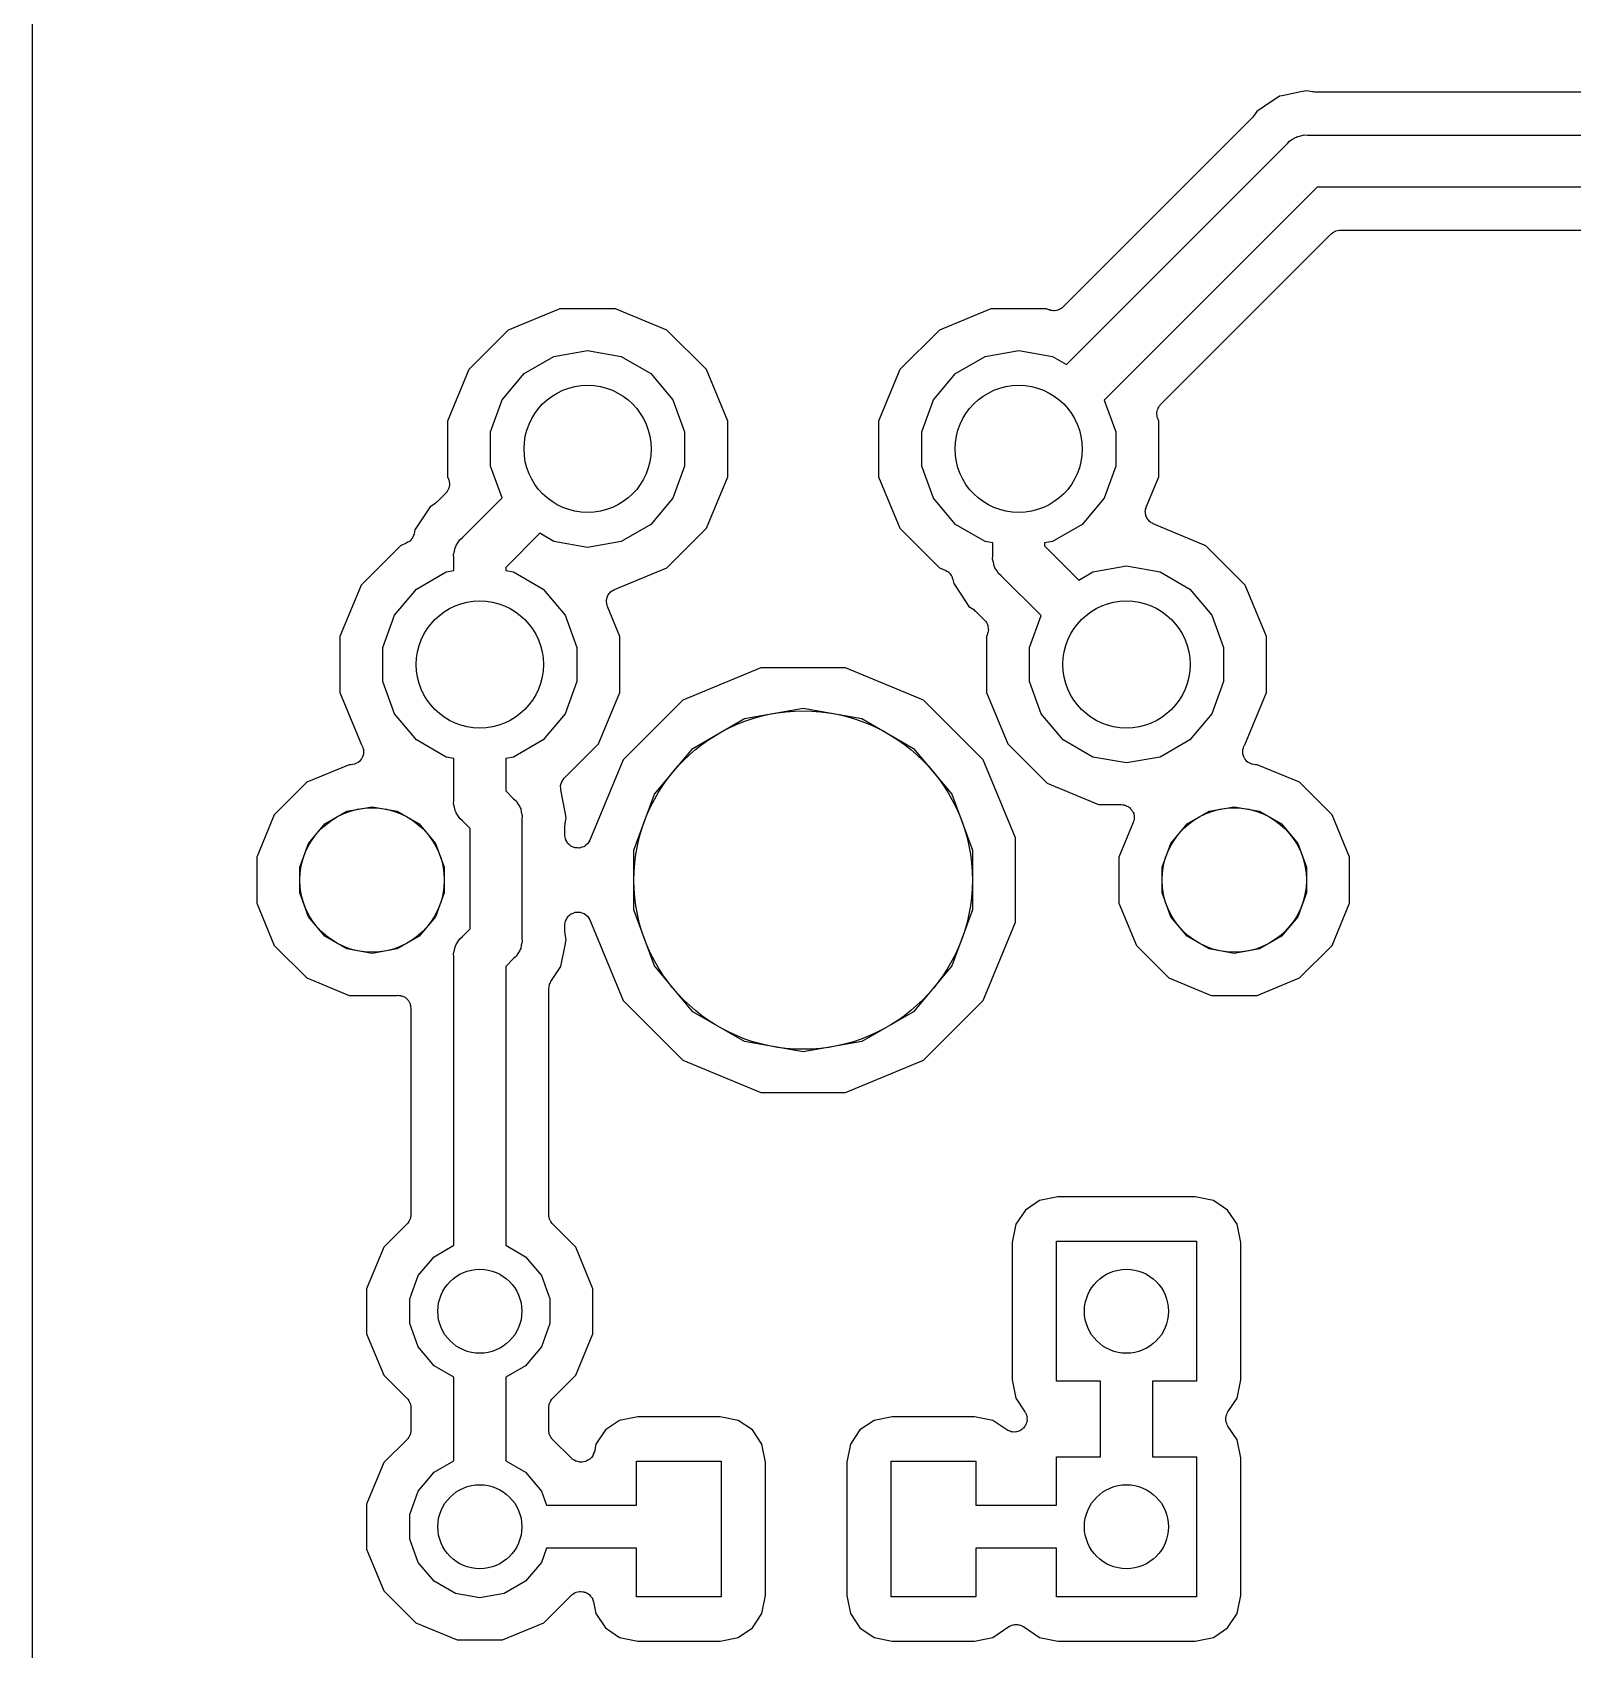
# Model space of a CAD drawing. Extents: x 24 to 196, y -189 to -31.
# Drawn here: x 63.31 to 81.46, y -93.23 to -74.17 of the extents above; entities that cross this region are included whole.
import ezdxf

# ---------------------------------------------------------------- set-up
doc = ezdxf.new("R2010")
doc.units = 0
doc.header["$MEASUREMENT"] = 0
doc.layers.add('BLACK', color=7, linetype='CONTINUOUS')

msp = doc.modelspace()

# ---------------------------------------------------------------- linework, layer by layer
at = {"layer": 'BLACK', "linetype": 'CONTINUOUS'}
for p, q in [((63.3095, -119.277), (63.3095, -51.7269)), ((78.2581, -74.8763), (78.0352, -74.9206)), ((78.3234, -74.8633), (78.2581, -74.8763)), ((78.2581, -74.8763), (78.2581, -74.8763)), ((78.3888, -74.8763), (78.3234, -74.8633)), ((78.4037, -74.8766), (78.3888, -74.8763)), ((78.4185, -74.8792), (78.4037, -74.8766)), ((96.9559, -74.8792), (78.4185, -74.8792)), ((77.825, -75.0475), (77.7374, -75.106)), ((78.0063, -74.9264), (77.825, -75.0475)), ((78.0352, -74.9206), (78.0063, -74.9264)), ((78.0352, -74.9206), (78.0352, -74.9206)), ((77.6815, -75.1845), (75.4554, -77.4106)), ((77.6901, -75.1722), (77.6815, -75.1845)), ((77.7004, -75.1614), (77.6901, -75.1722)), ((77.7374, -75.106), (77.7004, -75.1614)), ((78.0985, -75.4859), (78.1245, -75.4549)), ((78.1245, -75.4549), (78.1595, -75.4347)), ((78.1595, -75.4347), (78.1926, -75.4115)), ((78.1926, -75.4115), (78.2058, -75.408)), ((78.2058, -75.408), (78.2176, -75.4012)), ((78.2176, -75.4012), (78.2574, -75.3941)), ((78.2574, -75.3941), (78.2965, -75.3837)), ((78.2965, -75.3837), (78.3367, -75.3872)), ((78.3367, -75.3872), (97.2294, -75.3872)), ((75.496, -78.0884), (78.0985, -75.4859)), ((78.4497, -75.9968), (75.9393, -78.5072)), ((96.6198, -75.9968), (78.4497, -75.9968)), ((76.6048, -78.5601), (78.6155, -76.5494)), ((78.6155, -76.5494), (78.621, -76.5456)), ((78.621, -76.5456), (78.6253, -76.5405)), ((78.6253, -76.5405), (78.6425, -76.5305)), ((78.6425, -76.5305), (78.6588, -76.5191)), ((78.6588, -76.5191), (78.6653, -76.5173)), ((78.6653, -76.5173), (78.6711, -76.514)), ((78.6711, -76.514), (78.6907, -76.5105)), ((78.6907, -76.5105), (78.71, -76.5054)), ((78.71, -76.5054), (78.7166, -76.506)), ((78.7166, -76.506), (78.7232, -76.5048)), ((78.7232, -76.5048), (95.0255, -76.5048)), ((69.5241, -77.4319), (68.9173, -77.6832)), ((70.1809, -77.4319), (69.5241, -77.4319)), ((70.7878, -77.6832), (70.1809, -77.4319)), ((74.6041, -77.4319), (73.9973, -77.6832)), ((75.2609, -77.4319), (74.6041, -77.4319)), ((75.2893, -77.4436), (75.2609, -77.4319)), ((75.2991, -77.4458), (75.2893, -77.4436)), ((75.3082, -77.45), (75.2991, -77.4458)), ((75.3247, -77.4515), (75.3082, -77.45)), ((75.341, -77.4551), (75.3247, -77.4515)), ((75.3509, -77.4538), (75.341, -77.4551)), ((75.3609, -77.4547), (75.3509, -77.4538)), ((75.3769, -77.4504), (75.3609, -77.4547)), ((75.3934, -77.4482), (75.3769, -77.4504)), ((75.4023, -77.4436), (75.3934, -77.4482)), ((75.412, -77.441), (75.4023, -77.4436)), ((75.4256, -77.4314), (75.412, -77.441)), ((75.4404, -77.4237), (75.4256, -77.4314)), ((75.4472, -77.4164), (75.4404, -77.4237)), ((75.4554, -77.4106), (75.4472, -77.4164)), ((68.9173, -77.6832), (68.4529, -78.1477)), ((71.2522, -78.1477), (70.7878, -77.6832)), ((73.9973, -77.6832), (73.5329, -78.1477)), ((69.4556, -77.9923), (69.8525, -77.9223)), ((69.8525, -77.9223), (70.2495, -77.9923)), ((74.5356, -77.9923), (74.9325, -77.9223)), ((74.9325, -77.9223), (75.3295, -77.9923)), ((69.1065, -78.1938), (69.4556, -77.9923)), ((70.2495, -77.9923), (70.5986, -78.1938)), ((74.1865, -78.1938), (74.5356, -77.9923)), ((75.3295, -77.9923), (75.496, -78.0884)), ((68.4529, -78.1477), (68.2015, -78.7545)), ((68.8474, -78.5026), (69.1065, -78.1938)), ((70.5986, -78.1938), (70.8577, -78.5026)), ((71.5035, -78.7545), (71.2522, -78.1477)), ((73.5329, -78.1477), (73.2815, -78.7545)), ((73.9274, -78.5026), (74.1865, -78.1938)), ((68.7095, -78.8814), (68.8474, -78.5026)), ((70.8577, -78.5026), (70.9955, -78.8814)), ((73.7895, -78.8814), (73.9274, -78.5026)), ((75.9393, -78.5072), (76.0755, -78.8814)), ((76.5603, -78.6745), (76.5617, -78.6645)), ((76.5639, -78.6907), (76.5603, -78.6745)), ((76.5608, -78.6546), (76.5651, -78.6385)), ((76.5617, -78.6645), (76.5608, -78.6546)), ((76.5654, -78.7073), (76.5639, -78.6907)), ((76.5651, -78.6385), (76.5673, -78.622)), ((76.5673, -78.622), (76.5719, -78.6131)), ((76.5719, -78.6131), (76.5745, -78.6034)), ((76.5745, -78.6034), (76.584, -78.5898)), ((76.584, -78.5898), (76.5917, -78.5751)), ((76.5917, -78.5751), (76.5991, -78.5683)), ((76.5991, -78.5683), (76.6048, -78.5601)), ((68.2015, -78.7545), (68.2015, -79.4113)), ((68.7095, -79.2844), (68.7095, -78.8814)), ((70.9955, -78.8814), (70.9955, -79.2844)), ((71.5035, -79.4113), (71.5035, -78.7545)), ((73.2815, -78.7545), (73.2815, -79.4113)), ((73.7895, -79.2844), (73.7895, -78.8814)), ((76.0755, -78.8814), (76.0755, -79.2844)), ((76.5696, -78.7164), (76.5654, -78.7073)), ((76.5718, -78.7262), (76.5696, -78.7164)), ((76.5835, -78.7545), (76.5718, -78.7262)), ((76.5835, -79.4113), (76.5835, -78.7545)), ((68.2015, -79.4113), (68.2133, -79.4396)), ((68.2133, -79.4396), (68.2154, -79.4494)), ((68.2154, -79.4494), (68.2197, -79.4585)), ((68.2197, -79.4585), (68.2211, -79.4751)), ((68.8457, -79.6586), (68.7095, -79.2844)), ((70.9955, -79.2844), (70.8577, -79.6632)), ((71.2522, -80.0181), (71.5035, -79.4113)), ((73.2815, -79.4113), (73.5329, -80.0181)), ((73.9274, -79.6632), (73.7895, -79.2844)), ((76.0755, -79.2844), (75.9377, -79.6632)), ((76.436, -79.7676), (76.5835, -79.4113)), ((68.1802, -79.6057), (68.075, -79.7109)), ((68.186, -79.5975), (68.1802, -79.6057)), ((68.1934, -79.5907), (68.186, -79.5975)), ((68.2011, -79.576), (68.1934, -79.5907)), ((68.2106, -79.5624), (68.2011, -79.576)), ((68.2132, -79.5527), (68.2106, -79.5624)), ((68.2178, -79.5438), (68.2132, -79.5527)), ((68.22, -79.5273), (68.2178, -79.5438)), ((68.2243, -79.5112), (68.22, -79.5273)), ((68.2211, -79.4751), (68.2247, -79.4913)), ((68.2247, -79.4913), (68.2234, -79.5013)), ((68.2234, -79.5013), (68.2243, -79.5112)), ((67.9595, -79.8223), (67.8169, -80.0358)), ((67.9965, -79.7669), (67.9595, -79.8223)), ((67.9595, -79.8223), (67.9595, -79.8223)), ((68.0519, -79.7299), (67.9965, -79.7669)), ((68.0628, -79.7195), (68.0519, -79.7299)), ((68.075, -79.7109), (68.0628, -79.7195)), ((68.3764, -80.128), (68.8457, -79.6586)), ((70.8577, -79.6632), (70.5986, -79.972)), ((74.1865, -79.972), (73.9274, -79.6632)), ((75.9377, -79.6632), (75.6786, -79.972)), ((76.4245, -79.8193), (76.4274, -79.8063)), ((76.4262, -79.8325), (76.4245, -79.8193)), ((76.4257, -79.8458), (76.4262, -79.8325)), ((76.4297, -79.8585), (76.4257, -79.8458)), ((76.4274, -79.8063), (76.428, -79.7929)), ((76.428, -79.7929), (76.4331, -79.7806)), ((76.4331, -79.7806), (76.436, -79.7676)), ((67.8169, -80.0358), (67.8074, -80.0836)), ((70.5986, -79.972), (70.2495, -80.1735)), ((70.7878, -80.4826), (71.2522, -80.0181)), ((73.5329, -80.0181), (73.9973, -80.4826)), ((74.5356, -80.1735), (74.1865, -79.972)), ((75.6786, -79.972), (75.3295, -80.1735)), ((76.4314, -79.8717), (76.4297, -79.8585)), ((76.4376, -79.8836), (76.4314, -79.8717)), ((76.4416, -79.8963), (76.4376, -79.8836)), ((76.4497, -79.9069), (76.4416, -79.8963)), ((76.4559, -79.9187), (76.4497, -79.9069)), ((76.4657, -79.9277), (76.4559, -79.9187)), ((76.4738, -79.9383), (76.4657, -79.9277)), ((76.485, -79.9454), (76.4738, -79.9383)), ((76.4949, -79.9545), (76.485, -79.9454)), ((76.5072, -79.9596), (76.4949, -79.9545)), ((76.5184, -79.9667), (76.5072, -79.9596)), ((77.1378, -80.2232), (76.5184, -79.9667)), ((67.6473, -80.2232), (67.1829, -80.6877)), ((67.7162, -80.1947), (67.6473, -80.2232)), ((67.7344, -80.1831), (67.7162, -80.1947)), ((67.7533, -80.1728), (67.7344, -80.1831)), ((67.7566, -80.169), (67.7533, -80.1728)), ((67.7609, -80.1663), (67.7566, -80.169)), ((67.774, -80.1492), (67.7609, -80.1663)), ((67.7882, -80.133), (67.774, -80.1492)), ((67.79, -80.1283), (67.7882, -80.133)), ((67.7931, -80.1243), (67.79, -80.1283)), ((67.7996, -80.1037), (67.7931, -80.1243)), ((67.8074, -80.0836), (67.7996, -80.1037)), ((68.2985, -80.2353), (68.302, -80.2221)), ((68.302, -80.2221), (68.3252, -80.189)), ((68.3252, -80.189), (68.3454, -80.154)), ((68.3454, -80.154), (68.3764, -80.128)), ((69.2891, -80.0774), (68.8873, -80.4792)), ((69.4556, -80.1735), (69.2891, -80.0774)), ((69.8525, -80.2435), (69.4556, -80.1735)), ((70.2495, -80.1735), (69.8525, -80.2435)), ((74.6277, -80.1898), (74.5356, -80.1735)), ((74.6277, -80.3396), (74.6277, -80.1898)), ((75.3295, -80.1735), (75.2373, -80.1898)), ((75.2373, -80.1898), (75.2373, -80.2266)), ((75.2373, -80.2266), (75.6391, -80.6284)), ((77.6022, -80.6877), (77.1378, -80.2232)), ((68.2742, -80.3259), (68.2847, -80.2869)), ((68.2777, -80.3662), (68.2742, -80.3259)), ((68.2777, -80.516), (68.2777, -80.3662)), ((68.2847, -80.2869), (68.2917, -80.247)), ((68.2917, -80.247), (68.2985, -80.2353)), ((74.6242, -80.3799), (74.6277, -80.3396)), ((74.6347, -80.4189), (74.6242, -80.3799)), ((67.8365, -80.7338), (68.1856, -80.5323)), ((68.1856, -80.5323), (68.2777, -80.516)), ((68.8873, -80.4792), (68.8873, -80.516)), ((68.8873, -80.516), (68.9795, -80.5323)), ((68.9795, -80.5323), (69.3286, -80.7338)), ((70.1684, -80.7391), (70.7878, -80.4826)), ((73.9973, -80.4826), (74.0662, -80.5111)), ((74.0662, -80.5111), (74.0844, -80.5227)), ((74.0844, -80.5227), (74.1033, -80.533)), ((74.1033, -80.533), (74.1066, -80.5368)), ((74.1066, -80.5368), (74.1109, -80.5395)), ((74.1109, -80.5395), (74.124, -80.5566)), ((74.124, -80.5566), (74.1382, -80.5728)), ((74.1382, -80.5728), (74.14, -80.5775)), ((74.14, -80.5775), (74.1431, -80.5815)), ((74.1431, -80.5815), (74.1496, -80.6021)), ((74.1496, -80.6021), (74.1574, -80.6222)), ((74.6417, -80.4588), (74.6347, -80.4189)), ((74.6485, -80.4705), (74.6417, -80.4588)), ((74.652, -80.4837), (74.6485, -80.4705)), ((74.6752, -80.5168), (74.652, -80.4837)), ((74.6954, -80.5518), (74.6752, -80.5168)), ((74.7264, -80.5778), (74.6954, -80.5518)), ((75.1957, -81.0472), (74.7264, -80.5778)), ((75.6391, -80.6284), (75.8056, -80.5323)), ((75.8056, -80.5323), (76.2025, -80.4623)), ((76.2025, -80.4623), (76.5995, -80.5323)), ((76.5995, -80.5323), (76.9486, -80.7338)), ((67.1829, -80.6877), (66.9315, -81.2945)), ((67.5774, -81.0426), (67.8365, -80.7338)), ((69.3286, -80.7338), (69.5877, -81.0426)), ((70.0916, -80.8095), (70.0997, -80.7989)), ((70.0997, -80.7989), (70.1059, -80.7871)), ((70.1059, -80.7871), (70.1157, -80.7781)), ((70.1157, -80.7781), (70.1238, -80.7675)), ((70.1238, -80.7675), (70.135, -80.7604)), ((70.135, -80.7604), (70.1449, -80.7513)), ((70.1449, -80.7513), (70.1572, -80.7462)), ((70.1572, -80.7462), (70.1684, -80.7391)), ((74.1574, -80.6222), (74.1669, -80.67)), ((74.1669, -80.67), (74.249, -80.7929)), ((74.249, -80.7929), (74.3465, -80.9389)), ((76.9486, -80.7338), (77.2077, -81.0426)), ((77.8535, -81.2945), (77.6022, -80.6877)), ((70.0745, -80.8865), (70.0762, -80.8733)), ((70.0774, -80.8995), (70.0745, -80.8865)), ((70.0757, -80.86), (70.0797, -80.8473)), ((70.0762, -80.8733), (70.0757, -80.86)), ((70.078, -80.9129), (70.0774, -80.8995)), ((70.0831, -80.9252), (70.078, -80.9129)), ((70.0797, -80.8473), (70.0814, -80.8341)), ((70.0814, -80.8341), (70.0876, -80.8222)), ((70.086, -80.9382), (70.0831, -80.9252)), ((70.2335, -81.2945), (70.086, -80.9382)), ((70.0876, -80.8222), (70.0916, -80.8095)), ((74.3465, -80.9389), (74.4019, -80.9759)), ((74.4019, -80.9759), (74.4127, -80.9863)), ((74.4127, -80.9863), (74.425, -80.9949)), ((67.4395, -81.4214), (67.5774, -81.0426)), ((69.5877, -81.0426), (69.7255, -81.4214)), ((74.425, -80.9949), (74.5302, -81.1001)), ((74.5302, -81.1001), (74.536, -81.1083)), ((74.536, -81.1083), (74.5434, -81.1151)), ((74.5434, -81.1151), (74.5511, -81.1298)), ((74.5511, -81.1298), (74.5606, -81.1434)), ((74.5606, -81.1434), (74.5632, -81.1531)), ((74.5632, -81.1531), (74.5678, -81.162)), ((74.5678, -81.162), (74.57, -81.1785)), ((74.57, -81.1785), (74.5743, -81.1946)), ((75.0595, -81.4214), (75.1957, -81.0472)), ((77.2077, -81.0426), (77.3455, -81.4214)), ((66.9315, -81.2945), (66.9315, -81.9513)), ((70.2335, -81.9513), (70.2335, -81.2945)), ((74.5633, -81.2662), (74.5515, -81.2945)), ((74.5515, -81.2945), (74.5515, -81.9513)), ((74.5654, -81.2564), (74.5633, -81.2662)), ((74.5697, -81.2473), (74.5654, -81.2564)), ((74.5711, -81.2307), (74.5697, -81.2473)), ((74.5747, -81.2145), (74.5711, -81.2307)), ((74.5743, -81.1946), (74.5734, -81.2045)), ((74.5734, -81.2045), (74.5747, -81.2145)), ((77.8535, -81.9513), (77.8535, -81.2945)), ((67.4395, -81.8244), (67.4395, -81.4214)), ((69.7255, -81.4214), (69.7255, -81.8244)), ((75.0595, -81.8244), (75.0595, -81.4214)), ((77.3455, -81.4214), (77.3455, -81.8244)), ((71.8949, -81.661), (70.9753, -82.0419)), ((72.8902, -81.661), (71.8949, -81.661)), ((73.8098, -82.0419), (72.8902, -81.661)), ((67.5774, -82.2032), (67.4395, -81.8244)), ((69.7255, -81.8244), (69.5877, -82.2032)), ((75.1974, -82.2032), (75.0595, -81.8244)), ((77.3455, -81.8244), (77.2077, -82.2032)), ((66.9315, -81.9513), (67.1873, -82.5689)), ((69.9822, -82.5581), (70.2335, -81.9513)), ((70.9753, -82.0419), (70.2715, -82.7457)), ((74.5135, -82.7457), (73.8098, -82.0419)), ((74.5515, -81.9513), (74.8029, -82.5581)), ((77.5977, -82.5689), (77.8535, -81.9513)), ((67.8365, -82.512), (67.5774, -82.2032)), ((69.5877, -82.2032), (69.3286, -82.512)), ((71.0911, -82.6119), (71.7001, -82.2603)), ((71.7001, -82.2603), (72.3925, -82.1382)), ((72.3925, -82.1382), (73.085, -82.2603)), ((73.085, -82.2603), (73.694, -82.6119)), ((75.4565, -82.512), (75.1974, -82.2032)), ((77.2077, -82.2032), (76.9486, -82.512)), ((68.1856, -82.7135), (67.8365, -82.512)), ((69.3286, -82.512), (68.9795, -82.7135)), ((75.8056, -82.7135), (75.4565, -82.512)), ((76.9486, -82.512), (76.5995, -82.7135)), ((67.1873, -82.5689), (67.1928, -82.5754)), ((67.1928, -82.5754), (67.1951, -82.5817)), ((67.1951, -82.5817), (67.199, -82.5872)), ((67.199, -82.5872), (67.2041, -82.6064)), ((67.2081, -82.691), (67.1996, -82.7091)), ((67.2041, -82.6064), (67.2109, -82.6251)), ((67.2086, -82.6844), (67.2081, -82.691)), ((67.2109, -82.6781), (67.2086, -82.6844)), ((67.2109, -82.6251), (67.2109, -82.6318)), ((67.2109, -82.6318), (67.2127, -82.6383)), ((67.2127, -82.6383), (67.2109, -82.6581)), ((67.2109, -82.6581), (67.2109, -82.6781)), ((69.5779, -82.9625), (69.9822, -82.5581)), ((70.6391, -83.1506), (71.0911, -82.6119)), ((73.694, -82.6119), (74.1459, -83.1506)), ((74.8029, -82.5581), (75.2673, -83.0226)), ((77.5724, -82.6383), (77.5741, -82.6318)), ((77.5741, -82.6581), (77.5724, -82.6383)), ((77.5741, -82.6251), (77.581, -82.6064)), ((77.5741, -82.6318), (77.5741, -82.6251)), ((77.5741, -82.6781), (77.5741, -82.6581)), ((77.5764, -82.6844), (77.5741, -82.6781)), ((77.577, -82.691), (77.5764, -82.6844)), ((77.5854, -82.7091), (77.577, -82.691)), ((77.581, -82.6064), (77.5861, -82.5872)), ((77.5861, -82.5872), (77.59, -82.5817)), ((77.59, -82.5817), (77.5923, -82.5754)), ((77.5923, -82.5754), (77.5977, -82.5689)), ((67.0422, -82.804), (66.5428, -83.0109)), ((67.0608, -82.804), (67.0422, -82.804)), ((67.0805, -82.8005), (67.0608, -82.804)), ((67.1003, -82.7988), (67.0805, -82.8005)), ((67.1064, -82.796), (67.1003, -82.7988)), ((67.113, -82.7948), (67.1064, -82.796)), ((67.1302, -82.7849), (67.113, -82.7948)), ((67.1483, -82.7764), (67.1302, -82.7849)), ((67.153, -82.7717), (67.1483, -82.7764)), ((67.1588, -82.7683), (67.153, -82.7717)), ((67.1716, -82.7531), (67.1588, -82.7683)), ((67.1857, -82.739), (67.1716, -82.7531)), ((67.1885, -82.7329), (67.1857, -82.739)), ((67.1928, -82.7278), (67.1885, -82.7329)), ((67.1996, -82.7091), (67.1928, -82.7278)), ((68.2777, -82.7298), (68.1856, -82.7135)), ((68.2777, -83.226), (68.2777, -82.7298)), ((68.9795, -82.7135), (68.8873, -82.7298)), ((68.8873, -82.7298), (68.8873, -83.1131)), ((70.2715, -82.7457), (69.879, -83.6932)), ((74.8944, -83.6652), (74.5135, -82.7457)), ((76.2025, -82.7835), (75.8056, -82.7135)), ((76.5995, -82.7135), (76.2025, -82.7835)), ((77.5923, -82.7278), (77.5854, -82.7091)), ((77.5966, -82.7329), (77.5923, -82.7278)), ((77.5994, -82.739), (77.5966, -82.7329)), ((77.6135, -82.7531), (77.5994, -82.739)), ((77.6263, -82.7683), (77.6135, -82.7531)), ((77.6321, -82.7717), (77.6263, -82.7683)), ((77.6368, -82.7764), (77.6321, -82.7717)), ((77.6549, -82.7849), (77.6368, -82.7764)), ((77.6721, -82.7948), (77.6549, -82.7849)), ((77.6787, -82.796), (77.6721, -82.7948)), ((77.6848, -82.7988), (77.6787, -82.796)), ((77.7046, -82.8005), (77.6848, -82.7988)), ((77.7242, -82.804), (77.7046, -82.8005)), ((77.7428, -82.804), (77.7242, -82.804)), ((78.2423, -83.0109), (77.7428, -82.804)), ((66.5428, -83.0109), (66.1605, -83.3931)), ((69.5338, -83.0569), (69.5351, -83.0521)), ((69.5357, -83.0784), (69.5338, -83.0569)), ((69.535, -83.047), (69.5419, -83.0266)), ((69.5351, -83.0521), (69.535, -83.047)), ((69.5361, -83.0999), (69.5357, -83.0784)), ((69.5419, -83.0266), (69.5475, -83.0058)), ((69.5475, -83.0058), (69.5504, -83.0017)), ((69.5504, -83.0017), (69.552, -82.9969)), ((69.552, -82.9969), (69.5655, -82.9801)), ((69.5655, -82.9801), (69.5779, -82.9625)), ((75.2673, -83.0226), (75.8741, -83.2739)), ((78.6246, -83.3931), (78.2423, -83.0109)), ((68.2742, -83.2663), (68.2777, -83.226)), ((68.2847, -83.3054), (68.2742, -83.2663)), ((68.8873, -83.1131), (68.9791, -83.2049)), ((68.9791, -83.2049), (69.0101, -83.2309)), ((69.0101, -83.2309), (69.0304, -83.2659)), ((69.0304, -83.2659), (69.0535, -83.299)), ((69.5888, -83.3645), (69.5361, -83.0999)), ((70.3986, -83.8113), (70.6391, -83.1506)), ((74.1459, -83.1506), (74.3864, -83.8113)), ((75.8741, -83.2739), (76.1418, -83.2739)), ((76.1418, -83.2739), (76.1582, -83.2768)), ((66.1605, -83.3931), (65.9536, -83.8926)), ((66.7572, -83.501), (67.017, -83.351)), ((67.017, -83.351), (67.3125, -83.2989)), ((67.3125, -83.2989), (67.6081, -83.351)), ((67.6081, -83.351), (67.8679, -83.501)), ((68.2917, -83.3452), (68.2847, -83.3054)), ((68.2985, -83.357), (68.2917, -83.3452)), ((68.302, -83.3701), (68.2985, -83.357)), ((68.3252, -83.4033), (68.302, -83.3701)), ((68.3454, -83.4383), (68.3252, -83.4033)), ((68.3764, -83.4643), (68.3454, -83.4383)), ((68.4682, -83.5561), (68.3764, -83.4643)), ((69.0535, -83.299), (69.0571, -83.3122)), ((69.0571, -83.3122), (69.0639, -83.324)), ((69.0639, -83.324), (69.0709, -83.3638)), ((69.0709, -83.3638), (69.0814, -83.4029)), ((69.0814, -83.4029), (69.0778, -83.4431)), ((69.0778, -83.4431), (69.0778, -84.8506)), ((69.6018, -83.4298), (69.5888, -83.3645)), ((69.5888, -83.3645), (69.5888, -83.3645)), ((69.5888, -83.4952), (69.6018, -83.4298)), ((76.1582, -83.2768), (76.1748, -83.2775)), ((76.1748, -83.2775), (76.1841, -83.2814)), ((76.1841, -83.2814), (76.194, -83.2831)), ((76.194, -83.2831), (76.2084, -83.2914)), ((76.2084, -83.2914), (76.2237, -83.2978)), ((76.2237, -83.2978), (76.2311, -83.3045)), ((76.2311, -83.3045), (76.2398, -83.3096)), ((76.2398, -83.3096), (76.2505, -83.3223)), ((76.2505, -83.3223), (76.2627, -83.3335)), ((76.2627, -83.3335), (76.2674, -83.3424)), ((76.2674, -83.3424), (76.2738, -83.3501)), ((76.2738, -83.3501), (76.2795, -83.3657)), ((76.2795, -83.3657), (76.2872, -83.3805)), ((76.2919, -83.4528), (76.2862, -83.4684)), ((76.2872, -83.3805), (76.2885, -83.3904)), ((76.2885, -83.3904), (76.2919, -83.3998)), ((76.2919, -83.3998), (76.2919, -83.4165)), ((76.2919, -83.4165), (76.2941, -83.4329)), ((76.2941, -83.4329), (76.2919, -83.4427)), ((76.2919, -83.4427), (76.2919, -83.4528)), ((76.9172, -83.501), (77.177, -83.351)), ((77.177, -83.351), (77.4725, -83.2989)), ((77.4725, -83.2989), (77.7681, -83.351)), ((77.7681, -83.351), (78.0279, -83.501)), ((78.8314, -83.8926), (78.6246, -83.3931)), ((66.5643, -83.7309), (66.7572, -83.501)), ((67.8679, -83.501), (68.0608, -83.7309)), ((68.4682, -84.7377), (68.4682, -83.5561)), ((69.5858, -83.5249), (69.5884, -83.5101)), ((69.5858, -83.6349), (69.5858, -83.5249)), ((69.5899, -83.6578), (69.5858, -83.6349)), ((69.5884, -83.5101), (69.5888, -83.4952)), ((76.2826, -83.4846), (76.1136, -83.8926)), ((76.2862, -83.4684), (76.2826, -83.4846)), ((76.7243, -83.7309), (76.9172, -83.501)), ((78.0279, -83.501), (78.2208, -83.7309)), ((66.4616, -84.0129), (66.5643, -83.7309)), ((68.0608, -83.7309), (68.1634, -84.0129)), ((69.5929, -83.6808), (69.5899, -83.6578)), ((69.5944, -83.6837), (69.5929, -83.6808)), ((69.595, -83.687), (69.5944, -83.6837)), ((69.6066, -83.7071), (69.595, -83.687)), ((69.6173, -83.7277), (69.6066, -83.7071)), ((69.6198, -83.73), (69.6173, -83.7277)), ((69.6215, -83.7329), (69.6198, -83.73)), ((69.6393, -83.7478), (69.6215, -83.7329)), ((69.6564, -83.7635), (69.6393, -83.7478)), ((69.6595, -83.7647), (69.6564, -83.7635)), ((69.662, -83.7669), (69.6595, -83.7647)), ((69.6838, -83.7748), (69.662, -83.7669)), ((69.7053, -83.7837), (69.6838, -83.7748)), ((69.7086, -83.7839), (69.7053, -83.7837)), ((69.7118, -83.785), (69.7086, -83.7839)), ((69.735, -83.785), (69.7118, -83.785)), ((69.7581, -83.786), (69.735, -83.785)), ((69.7613, -83.785), (69.7581, -83.786)), ((69.7647, -83.785), (69.7613, -83.785)), ((69.7865, -83.7771), (69.7647, -83.785)), ((69.8086, -83.7701), (69.7865, -83.7771)), ((69.8113, -83.7681), (69.8086, -83.7701)), ((69.8144, -83.7669), (69.8113, -83.7681)), ((69.8322, -83.752), (69.8144, -83.7669)), ((69.8506, -83.7379), (69.8322, -83.752)), ((69.8524, -83.735), (69.8506, -83.7379)), ((69.855, -83.7329), (69.8524, -83.735)), ((69.8666, -83.7128), (69.855, -83.7329)), ((69.879, -83.6932), (69.8666, -83.7128)), ((70.3986, -84.5145), (70.3986, -83.8113)), ((74.3864, -83.8113), (74.3864, -84.5145)), ((74.8944, -84.6606), (74.8944, -83.6652)), ((76.6216, -84.0129), (76.7243, -83.7309)), ((78.2208, -83.7309), (78.3234, -84.0129)), ((65.9536, -83.8926), (65.9536, -84.4332)), ((66.4616, -84.3129), (66.4616, -84.0129)), ((68.1634, -84.0129), (68.1634, -84.3129)), ((76.1136, -83.8926), (76.1136, -84.4332)), ((76.6216, -84.3129), (76.6216, -84.0129)), ((78.3234, -84.0129), (78.3234, -84.3129)), ((78.8314, -84.4332), (78.8314, -83.8926)), ((66.5643, -84.5949), (66.4616, -84.3129)), ((68.1634, -84.3129), (68.0608, -84.5949)), ((76.7243, -84.5949), (76.6216, -84.3129)), ((78.3234, -84.3129), (78.2208, -84.5949)), ((65.9536, -84.4332), (66.1605, -84.9327)), ((66.7572, -84.8248), (66.5643, -84.5949)), ((68.0608, -84.5949), (67.8679, -84.8248)), ((69.6066, -84.6187), (69.6173, -84.5981)), ((69.6173, -84.5981), (69.6198, -84.5958)), ((69.6198, -84.5958), (69.6215, -84.5929)), ((69.6215, -84.5929), (69.6393, -84.578)), ((69.6393, -84.578), (69.6564, -84.5623)), ((69.6564, -84.5623), (69.6595, -84.5611)), ((69.6595, -84.5611), (69.662, -84.5589)), ((69.662, -84.5589), (69.6838, -84.551)), ((69.6838, -84.551), (69.7053, -84.5421)), ((69.7053, -84.5421), (69.7086, -84.5419)), ((69.7086, -84.5419), (69.7118, -84.5408)), ((69.7118, -84.5408), (69.735, -84.5408)), ((69.735, -84.5408), (69.7581, -84.5398)), ((69.7581, -84.5398), (69.7613, -84.5408)), ((69.7613, -84.5408), (69.7647, -84.5408)), ((69.7647, -84.5408), (69.7865, -84.5487)), ((69.7865, -84.5487), (69.8086, -84.5557)), ((69.8086, -84.5557), (69.8113, -84.5577)), ((69.8113, -84.5577), (69.8144, -84.5589)), ((69.8144, -84.5589), (69.8322, -84.5738)), ((69.8322, -84.5738), (69.8506, -84.5879)), ((69.8506, -84.5879), (69.8524, -84.5908)), ((69.8524, -84.5908), (69.855, -84.5929)), ((69.855, -84.5929), (69.8666, -84.613)), ((70.6391, -85.1752), (70.3986, -84.5145)), ((74.3864, -84.5145), (74.1459, -85.1752)), ((76.1136, -84.4332), (76.3205, -84.9327)), ((76.9172, -84.8248), (76.7243, -84.5949)), ((78.2208, -84.5949), (78.0279, -84.8248)), ((78.6246, -84.9327), (78.8314, -84.4332)), ((68.3764, -84.8295), (68.4682, -84.7377)), ((69.5858, -84.6909), (69.5899, -84.668)), ((69.5858, -84.7689), (69.5858, -84.6909)), ((69.5884, -84.7836), (69.5858, -84.7689)), ((69.5888, -84.7986), (69.5884, -84.7836)), ((69.6018, -84.8639), (69.5888, -84.7986)), ((69.5899, -84.668), (69.5929, -84.645)), ((69.5929, -84.645), (69.5944, -84.6421)), ((69.5944, -84.6421), (69.595, -84.6388)), ((69.595, -84.6388), (69.6066, -84.6187)), ((69.8666, -84.613), (69.879, -84.6326)), ((69.879, -84.6326), (70.2715, -85.5801)), ((74.5135, -85.5801), (74.8944, -84.6606)), ((66.1605, -84.9327), (66.5428, -85.3149)), ((67.017, -84.9748), (66.7572, -84.8248)), ((67.3125, -85.0269), (67.017, -84.9748)), ((67.6081, -84.9748), (67.3125, -85.0269)), ((67.8679, -84.8248), (67.6081, -84.9748)), ((68.2742, -85.0275), (68.2847, -84.9884)), ((68.2847, -84.9884), (68.2917, -84.9486)), ((68.2917, -84.9486), (68.2985, -84.9368)), ((68.2985, -84.9368), (68.302, -84.9236)), ((68.302, -84.9236), (68.3252, -84.8905)), ((68.3252, -84.8905), (68.3454, -84.8555)), ((68.3454, -84.8555), (68.3764, -84.8295)), ((69.0571, -84.9816), (69.0535, -84.9947)), ((69.0639, -84.9698), (69.0571, -84.9816)), ((69.0709, -84.93), (69.0639, -84.9698)), ((69.0814, -84.8909), (69.0709, -84.93)), ((69.0778, -84.8506), (69.0814, -84.8909)), ((69.5387, -85.1811), (69.5888, -84.9293)), ((69.5888, -84.9293), (69.6018, -84.8639)), ((69.5888, -84.9293), (69.5888, -84.9293)), ((76.3205, -84.9327), (76.7028, -85.3149)), ((77.177, -84.9748), (76.9172, -84.8248)), ((77.4725, -85.0269), (77.177, -84.9748)), ((77.7681, -84.9748), (77.4725, -85.0269)), ((78.0279, -84.8248), (77.7681, -84.9748)), ((78.2423, -85.3149), (78.6246, -84.9327)), ((68.2777, -85.0678), (68.2742, -85.0275)), ((68.2777, -88.4657), (68.2777, -85.0678)), ((68.9792, -85.0889), (68.8873, -85.1807)), ((68.8873, -85.1807), (68.8873, -88.4657)), ((69.0101, -85.0629), (68.9792, -85.0889)), ((69.0304, -85.0279), (69.0101, -85.0629)), ((69.0535, -84.9947), (69.0304, -85.0279)), ((69.421, -85.3572), (69.5387, -85.1811)), ((71.0911, -85.7139), (70.6391, -85.1752)), ((74.1459, -85.1752), (73.694, -85.7139)), ((66.5428, -85.3149), (67.0422, -85.5218)), ((69.4137, -85.3739), (69.421, -85.3572)), ((76.7028, -85.3149), (77.2022, -85.5218)), ((77.7428, -85.5218), (78.2423, -85.3149)), ((67.0422, -85.5218), (67.6035, -85.5218)), ((67.6035, -85.5218), (67.6107, -85.5202)), ((67.6107, -85.5202), (67.6272, -85.5224)), ((67.6272, -85.5224), (67.6438, -85.5224)), ((67.6438, -85.5224), (67.6532, -85.5258)), ((67.6532, -85.5258), (67.6632, -85.5271)), ((67.6632, -85.5271), (67.6779, -85.5348)), ((67.6779, -85.5348), (67.6935, -85.5405)), ((67.6935, -85.5405), (67.7012, -85.5469)), ((67.7012, -85.5469), (67.7101, -85.5516)), ((67.7101, -85.5516), (67.7214, -85.5638)), ((69.3953, -85.4418), (69.3985, -85.4238)), ((69.3953, -88.1067), (69.3953, -85.4418)), ((69.3985, -85.4238), (69.3997, -85.4056)), ((69.3997, -85.4056), (69.4031, -85.398)), ((69.4031, -85.398), (69.4045, -85.3897)), ((69.4045, -85.3897), (69.4137, -85.3739)), ((77.2022, -85.5218), (77.7428, -85.5218)), ((67.7214, -85.5638), (67.7341, -85.5745)), ((67.7341, -85.5745), (67.7391, -85.5832)), ((67.7391, -85.5832), (67.7459, -85.5906)), ((67.7459, -85.5906), (67.7522, -85.606)), ((67.7522, -85.606), (67.7605, -85.6203)), ((67.7605, -85.6203), (67.7623, -85.6302)), ((67.7623, -85.6302), (67.7661, -85.6395)), ((67.7661, -85.6395), (67.7669, -85.6561)), ((67.7669, -85.6561), (67.7697, -85.6725)), ((67.7697, -85.6725), (67.7697, -88.1067)), ((70.2715, -85.5801), (70.9753, -86.2839)), ((71.7001, -86.0655), (71.0911, -85.7139)), ((73.694, -85.7139), (73.085, -86.0655)), ((73.8098, -86.2839), (74.5135, -85.5801)), ((72.3925, -86.1876), (71.7001, -86.0655)), ((73.085, -86.0655), (72.3925, -86.1876)), ((70.9753, -86.2839), (71.8949, -86.6648)), ((72.8902, -86.6648), (73.8098, -86.2839)), ((71.8949, -86.6648), (72.8902, -86.6648)), ((75.1788, -87.9389), (75.0108, -88.0512)), ((75.3921, -87.8965), (75.1788, -87.9389)), ((77.013, -87.8965), (75.3921, -87.8965)), ((77.2263, -87.9389), (77.013, -87.8965)), ((77.3943, -88.0512), (77.2263, -87.9389)), ((67.7251, -88.2145), (67.4521, -88.4875)), ((67.7289, -88.209), (67.7251, -88.2145)), ((67.7341, -88.2047), (67.7289, -88.209)), ((67.744, -88.1874), (67.7341, -88.2047)), ((67.7555, -88.1711), (67.744, -88.1874)), ((67.7572, -88.1646), (67.7555, -88.1711)), ((67.7605, -88.1588), (67.7572, -88.1646)), ((67.764, -88.1392), (67.7605, -88.1588)), ((67.7692, -88.12), (67.764, -88.1392)), ((67.7697, -88.1067), (67.7686, -88.1133)), ((67.7686, -88.1133), (67.7692, -88.12)), ((69.3965, -88.1133), (69.3953, -88.1067)), ((69.3959, -88.12), (69.3965, -88.1133)), ((69.4011, -88.1392), (69.3959, -88.12)), ((69.4045, -88.1588), (69.4011, -88.1392)), ((69.4079, -88.1646), (69.4045, -88.1588)), ((69.4096, -88.1711), (69.4079, -88.1646)), ((69.421, -88.1874), (69.4096, -88.1711)), ((69.431, -88.2047), (69.421, -88.1874)), ((69.4361, -88.209), (69.431, -88.2047)), ((69.44, -88.2145), (69.4361, -88.209)), ((69.713, -88.4875), (69.44, -88.2145)), ((74.8985, -88.2192), (74.8561, -88.4324)), ((75.0108, -88.0512), (74.8985, -88.2192)), ((77.5066, -88.2192), (77.3943, -88.0512)), ((77.549, -88.4324), (77.5066, -88.2192)), ((75.377, -90.0684), (75.377, -88.4174)), ((75.377, -88.4174), (77.028, -88.4174)), ((77.028, -88.4174), (77.028, -90.0684)), ((67.4521, -88.4875), (67.249, -88.9776)), ((67.8566, -88.8238), (68.0437, -88.6008)), ((68.0437, -88.6008), (68.2777, -88.4657)), ((68.8873, -88.4657), (69.1213, -88.6008)), ((69.1213, -88.6008), (69.3085, -88.8238)), ((69.916, -88.9776), (69.713, -88.4875)), ((74.8561, -88.4324), (74.8561, -90.0534)), ((77.549, -90.0534), (77.549, -88.4324)), ((67.249, -88.9776), (67.249, -89.5082)), ((67.757, -89.0973), (67.8566, -88.8238)), ((69.3085, -88.8238), (69.408, -89.0973)), ((69.916, -89.5082), (69.916, -88.9776)), ((67.757, -89.3885), (67.757, -89.0973)), ((69.408, -89.0973), (69.408, -89.3885)), ((67.249, -89.5082), (67.4521, -89.9983)), ((67.8566, -89.662), (67.757, -89.3885)), ((69.408, -89.3885), (69.3085, -89.662)), ((69.713, -89.9983), (69.916, -89.5082)), ((68.0437, -89.885), (67.8566, -89.662)), ((69.3085, -89.662), (69.1213, -89.885)), ((68.2777, -90.0201), (68.0437, -89.885)), ((69.1213, -89.885), (68.8873, -90.0201)), ((67.4521, -89.9983), (67.7251, -90.2713)), ((68.2777, -91.0057), (68.2777, -90.0201)), ((68.8873, -90.0201), (68.8873, -91.0057)), ((69.44, -90.2713), (69.713, -89.9983)), ((74.8561, -90.0534), (74.8985, -90.2666)), ((75.8977, -90.0684), (75.377, -90.0684)), ((75.8977, -90.9574), (75.8977, -90.0684)), ((77.028, -90.0684), (76.5073, -90.0684)), ((76.5073, -90.0684), (76.5073, -90.9574)), ((77.5066, -90.2666), (77.549, -90.0534)), ((67.7251, -90.2713), (67.7289, -90.2768)), ((67.7289, -90.2768), (67.7341, -90.2811)), ((67.7341, -90.2811), (67.744, -90.2984)), ((67.744, -90.2984), (67.7555, -90.3147)), ((67.7555, -90.3147), (67.7572, -90.3211)), ((67.7572, -90.3211), (67.7605, -90.327)), ((67.7605, -90.327), (67.764, -90.3466)), ((69.4011, -90.3466), (69.4045, -90.327)), ((69.4045, -90.327), (69.4079, -90.3212)), ((69.4079, -90.3212), (69.4096, -90.3147)), ((69.4096, -90.3147), (69.421, -90.2984)), ((69.421, -90.2984), (69.431, -90.2811)), ((69.431, -90.2811), (69.4361, -90.2768)), ((69.4361, -90.2768), (69.44, -90.2713)), ((74.8985, -90.2666), (75.0065, -90.4282)), ((77.3986, -90.4282), (77.5066, -90.2666)), ((67.764, -90.3466), (67.7692, -90.3658)), ((67.7692, -90.3658), (67.7686, -90.3725)), ((67.7686, -90.3725), (67.7697, -90.3791)), ((67.7697, -90.3791), (67.7697, -90.6467)), ((69.3953, -90.3791), (69.3965, -90.3725)), ((69.3953, -90.6467), (69.3953, -90.3791)), ((69.3959, -90.3658), (69.4011, -90.3466)), ((69.3965, -90.3725), (69.3959, -90.3658)), ((70.4431, -90.4874), (70.2299, -90.5298)), ((71.4131, -90.4874), (70.4431, -90.4874)), ((71.6263, -90.5298), (71.4131, -90.4874)), ((73.4431, -90.4874), (73.2299, -90.5298)), ((74.4131, -90.4874), (73.4431, -90.4874)), ((74.6263, -90.5298), (74.4131, -90.4874)), ((75.0065, -90.4282), (75.0105, -90.4374)), ((75.0105, -90.4374), (75.0165, -90.4455)), ((75.0165, -90.4455), (75.0211, -90.4615)), ((75.0211, -90.4615), (75.0278, -90.4767)), ((75.0278, -90.4767), (75.0285, -90.4867)), ((75.0285, -90.4867), (75.0313, -90.4963)), ((75.0313, -90.4963), (75.0302, -90.5129)), ((75.0302, -90.5129), (75.0313, -90.5295)), ((77.3738, -90.4963), (77.3766, -90.4867)), ((77.3749, -90.5129), (77.3738, -90.4963)), ((77.3738, -90.5295), (77.3749, -90.5129)), ((77.3766, -90.4867), (77.3773, -90.4767)), ((77.3773, -90.4767), (77.384, -90.4615)), ((77.384, -90.4615), (77.3886, -90.4455)), ((77.3886, -90.4455), (77.3945, -90.4374)), ((77.3945, -90.4374), (77.3986, -90.4282)), ((67.7572, -90.7046), (67.7555, -90.7111)), ((67.7605, -90.6988), (67.7572, -90.7046)), ((67.764, -90.6792), (67.7605, -90.6988)), ((67.7692, -90.66), (67.764, -90.6792)), ((67.7697, -90.6467), (67.7686, -90.6533)), ((67.7686, -90.6533), (67.7692, -90.66)), ((69.3965, -90.6533), (69.3953, -90.6467)), ((69.3959, -90.66), (69.3965, -90.6533)), ((69.4011, -90.6792), (69.3959, -90.66)), ((69.4045, -90.6988), (69.4011, -90.6792)), ((69.4079, -90.7047), (69.4045, -90.6988)), ((69.4096, -90.7111), (69.4079, -90.7047)), ((70.0619, -90.6421), (69.9496, -90.8101)), ((70.2299, -90.5298), (70.0619, -90.6421)), ((71.7943, -90.6421), (71.6263, -90.5298)), ((71.9066, -90.8101), (71.7943, -90.6421)), ((73.0619, -90.6421), (72.9496, -90.8101)), ((73.2299, -90.5298), (73.0619, -90.6421)), ((74.7938, -90.6417), (74.6263, -90.5298)), ((74.806, -90.647), (74.7938, -90.6417)), ((74.817, -90.6544), (74.806, -90.647)), ((74.83, -90.6576), (74.817, -90.6544)), ((74.8422, -90.663), (74.83, -90.6576)), ((74.8555, -90.6638), (74.8422, -90.663)), ((74.8684, -90.667), (74.8555, -90.6638)), ((74.8817, -90.6656), (74.8684, -90.667)), ((74.895, -90.6664), (74.8817, -90.6656)), ((74.9078, -90.6627), (74.895, -90.6664)), ((74.9211, -90.6613), (74.9078, -90.6627)), ((74.933, -90.6554), (74.9211, -90.6613)), ((74.9458, -90.6516), (74.933, -90.6554)), ((74.9566, -90.6437), (74.9458, -90.6516)), ((74.9685, -90.6379), (74.9566, -90.6437)), ((74.9778, -90.6282), (74.9685, -90.6379)), ((74.9819, -90.6252), (74.9778, -90.6282)), ((74.9852, -90.623), (74.9819, -90.6252)), ((74.9855, -90.6225), (74.9852, -90.623)), ((74.9885, -90.6203), (74.9855, -90.6225)), ((74.9959, -90.6092), (74.9885, -90.6203)), ((75.0051, -90.5996), (74.9959, -90.6092)), ((75.0065, -90.5976), (75.0051, -90.5996)), ((75.0105, -90.5884), (75.0065, -90.5976)), ((75.0165, -90.5803), (75.0105, -90.5884)), ((75.0174, -90.5771), (75.0165, -90.5803)), ((75.0179, -90.5763), (75.0174, -90.5771)), ((75.0194, -90.5702), (75.0179, -90.5763)), ((75.0211, -90.5643), (75.0194, -90.5702)), ((75.0278, -90.5491), (75.0211, -90.5643)), ((75.0285, -90.5391), (75.0278, -90.5491)), ((75.0313, -90.5295), (75.0285, -90.5391)), ((77.3766, -90.5391), (77.3738, -90.5295)), ((77.3773, -90.5491), (77.3766, -90.5391)), ((77.384, -90.5643), (77.3773, -90.5491)), ((77.3886, -90.5803), (77.384, -90.5643)), ((77.3945, -90.5884), (77.3886, -90.5803)), ((77.3986, -90.5976), (77.3945, -90.5884)), ((77.5066, -90.7592), (77.3986, -90.5976)), ((67.7251, -90.7545), (67.4521, -91.0275)), ((67.7289, -90.749), (67.7251, -90.7545)), ((67.7341, -90.7447), (67.7289, -90.749)), ((67.744, -90.7274), (67.7341, -90.7447)), ((67.7555, -90.7111), (67.744, -90.7274)), ((69.421, -90.7274), (69.4096, -90.7111)), ((69.431, -90.7447), (69.421, -90.7274)), ((69.4361, -90.749), (69.431, -90.7447)), ((69.44, -90.7545), (69.4361, -90.749)), ((69.6618, -90.9763), (69.44, -90.7545)), ((69.932, -90.8982), (69.923, -90.9214)), ((69.9496, -90.8101), (69.932, -90.8982)), ((71.949, -91.0233), (71.9066, -90.8101)), ((72.9496, -90.8101), (72.9072, -91.0233)), ((77.549, -90.9724), (77.5066, -90.7592)), ((67.4521, -91.0275), (67.249, -91.5176)), ((68.0437, -91.1408), (68.2777, -91.0057)), ((68.8873, -91.0057), (69.1213, -91.1408)), ((69.6672, -90.9801), (69.6618, -90.9763)), ((69.6716, -90.9852), (69.6672, -90.9801)), ((69.6888, -90.9952), (69.6716, -90.9852)), ((69.7051, -91.0066), (69.6888, -90.9952)), ((69.7116, -91.0084), (69.7051, -91.0066)), ((69.7174, -91.0117), (69.7116, -91.0084)), ((69.737, -91.0152), (69.7174, -91.0117)), ((69.7562, -91.0203), (69.737, -91.0152)), ((69.7629, -91.0197), (69.7562, -91.0203)), ((69.7695, -91.0209), (69.7629, -91.0197)), ((69.7826, -91.0209), (69.7695, -91.0209)), ((69.807, -91.0166), (69.7826, -91.0209)), ((69.8316, -91.0128), (69.807, -91.0166)), ((69.833, -91.012), (69.8316, -91.0128)), ((69.8347, -91.0117), (69.833, -91.012)), ((69.8562, -90.9993), (69.8347, -91.0117)), ((69.878, -90.9874), (69.8562, -90.9993)), ((69.8791, -90.9861), (69.878, -90.9874)), ((69.8805, -90.9852), (69.8791, -90.9861)), ((69.8965, -90.9662), (69.8805, -90.9852)), ((69.9129, -90.9476), (69.8965, -90.9662)), ((69.9135, -90.946), (69.9129, -90.9476)), ((69.9146, -90.9447), (69.9135, -90.946)), ((69.923, -90.9214), (69.9146, -90.9447)), ((70.4281, -91.5289), (70.4281, -91.0083)), ((70.4281, -91.0083), (71.4281, -91.0083)), ((71.4281, -91.0083), (71.4281, -92.6083)), ((71.949, -92.5933), (71.949, -91.0233)), ((72.9072, -91.0233), (72.9072, -92.5933)), ((73.4281, -92.6083), (73.4281, -91.0083)), ((73.4281, -91.0083), (74.4281, -91.0083)), ((74.4281, -91.0083), (74.4281, -91.5289)), ((75.377, -91.5289), (75.377, -90.9574)), ((75.377, -90.9574), (75.8977, -90.9574)), ((76.5073, -90.9574), (77.028, -90.9574)), ((77.028, -90.9574), (77.028, -92.6084)), ((77.549, -92.5934), (77.549, -90.9724)), ((67.8566, -91.3638), (68.0437, -91.1408)), ((69.1213, -91.1408), (69.3085, -91.3638)), ((67.757, -91.6373), (67.8566, -91.3638)), ((69.3085, -91.3638), (69.3686, -91.5289)), ((67.249, -91.5176), (67.249, -92.0481)), ((67.757, -91.9285), (67.757, -91.6373)), ((69.3686, -91.5289), (70.4281, -91.5289)), ((74.4281, -91.5289), (75.377, -91.5289)), ((67.8566, -92.202), (67.757, -91.9285)), ((69.3686, -92.0369), (69.3085, -92.202)), ((70.4281, -92.0369), (69.3686, -92.0369)), ((70.4281, -92.6083), (70.4281, -92.0369)), ((75.377, -92.0369), (74.4281, -92.0369)), ((74.4281, -92.0369), (74.4281, -92.6083)), ((75.377, -92.6084), (75.377, -92.0369)), ((67.249, -92.0481), (67.4521, -92.5383)), ((68.0437, -92.425), (67.8566, -92.202)), ((69.3085, -92.202), (69.1213, -92.425)), ((67.4521, -92.5383), (67.8272, -92.9134)), ((68.2958, -92.5706), (68.0437, -92.425)), ((68.5825, -92.6211), (68.2958, -92.5706)), ((68.8692, -92.5706), (68.5825, -92.6211)), ((69.1213, -92.425), (68.8692, -92.5706)), ((69.3379, -92.9134), (69.6618, -92.5895)), ((69.6618, -92.5895), (69.6672, -92.5857)), ((69.6672, -92.5857), (69.6716, -92.5806)), ((69.6716, -92.5806), (69.6888, -92.5706)), ((69.6888, -92.5706), (69.7051, -92.5592)), ((69.7051, -92.5592), (69.7116, -92.5574)), ((69.7116, -92.5574), (69.7174, -92.5541)), ((69.7174, -92.5541), (69.737, -92.5506)), ((69.737, -92.5506), (69.7562, -92.5455)), ((69.7562, -92.5455), (69.7629, -92.5461)), ((69.7629, -92.5461), (69.7678, -92.5452)), ((69.7678, -92.5452), (69.7691, -92.5449)), ((69.7691, -92.5449), (69.7692, -92.545)), ((69.7692, -92.545), (69.7695, -92.5449)), ((69.7695, -92.5449), (69.7725, -92.5449)), ((69.7725, -92.5449), (69.795, -92.5489)), ((69.795, -92.5489), (69.809, -92.5501)), ((69.809, -92.5501), (69.8121, -92.5515)), ((69.8121, -92.5515), (69.8215, -92.553)), ((69.8215, -92.553), (69.8229, -92.5538)), ((69.8229, -92.5538), (69.8246, -92.5541)), ((69.8246, -92.5541), (69.8461, -92.5665)), ((69.8461, -92.5665), (69.8679, -92.5784)), ((69.8679, -92.5784), (69.869, -92.5797)), ((69.869, -92.5797), (69.8704, -92.5806)), ((69.8704, -92.5806), (69.8864, -92.5996)), ((69.8864, -92.5996), (69.9028, -92.6182)), ((71.4281, -92.6083), (70.4281, -92.6083)), ((71.9066, -92.8065), (71.949, -92.5933)), ((72.9072, -92.5933), (72.9496, -92.8065)), ((74.4281, -92.6083), (73.4281, -92.6083)), ((77.028, -92.6084), (75.377, -92.6084)), ((77.5066, -92.8066), (77.549, -92.5934)), ((69.9028, -92.6182), (69.9034, -92.6198)), ((69.9034, -92.6198), (69.9044, -92.6211)), ((69.9044, -92.6211), (69.9129, -92.6444)), ((69.9129, -92.6444), (69.9219, -92.6676)), ((69.9219, -92.6676), (69.9496, -92.8065)), ((67.8272, -92.9134), (68.3173, -93.1164)), ((68.8478, -93.1164), (69.3379, -92.9134)), ((69.9496, -92.8065), (70.0619, -92.9745)), ((70.0619, -92.9745), (70.2299, -93.0868)), ((71.6263, -93.0868), (71.7943, -92.9745)), ((71.7943, -92.9745), (71.9066, -92.8065)), ((72.9496, -92.8065), (73.0619, -92.9745)), ((73.0619, -92.9745), (73.2299, -93.0868)), ((74.6263, -93.0868), (74.8178, -92.9589)), ((74.8178, -92.9589), (74.827, -92.9548)), ((74.827, -92.9548), (74.8351, -92.9489)), ((74.8351, -92.9489), (74.8511, -92.9442)), ((74.8511, -92.9442), (74.8663, -92.9375)), ((74.8663, -92.9375), (74.8763, -92.9369)), ((74.8763, -92.9369), (74.8859, -92.9341)), ((74.8859, -92.9341), (74.9025, -92.9352)), ((74.9025, -92.9352), (74.9191, -92.9341)), ((74.9191, -92.9341), (74.9287, -92.9369)), ((74.9287, -92.9369), (74.9387, -92.9375)), ((74.9387, -92.9375), (74.9539, -92.9442)), ((74.9539, -92.9442), (74.9699, -92.9489)), ((74.9699, -92.9489), (74.978, -92.9548)), ((74.978, -92.9548), (74.9872, -92.9589)), ((74.9872, -92.9589), (75.1788, -93.0869)), ((77.2263, -93.0869), (77.3943, -92.9746)), ((77.3943, -92.9746), (77.5066, -92.8066)), ((68.3173, -93.1164), (68.8478, -93.1164)), ((70.2299, -93.0868), (70.4431, -93.1292)), ((70.4431, -93.1292), (71.4131, -93.1292)), ((71.4131, -93.1292), (71.6263, -93.0868)), ((73.2299, -93.0868), (73.4431, -93.1292)), ((73.4431, -93.1292), (74.4131, -93.1292)), ((74.4131, -93.1292), (74.6263, -93.0868)), ((75.1788, -93.0869), (75.3921, -93.1293)), ((75.3921, -93.1293), (77.013, -93.1293)), ((77.013, -93.1293), (77.2263, -93.0869))]:
    msp.add_line(p, q, dxfattribs=at)
at = {"layer": 'BLACK'}
for centre, radius in [((69.8525, -79.0829), 0.7493), ((74.9325, -79.0829), 0.7493), ((68.5825, -81.6229), 0.7493), ((76.2025, -81.6229), 0.7493), ((72.3925, -84.1629), 1.9939), ((67.3125, -84.1629), 0.8509), ((77.4725, -84.1629), 0.8509), ((68.5825, -89.2429), 0.4953), ((76.2025, -89.2429), 0.4953), ((68.5825, -91.7829), 0.4953), ((76.2025, -91.7829), 0.4953)]:
    msp.add_circle(centre, radius, dxfattribs=at)

doc.saveas('drawing.dxf')
